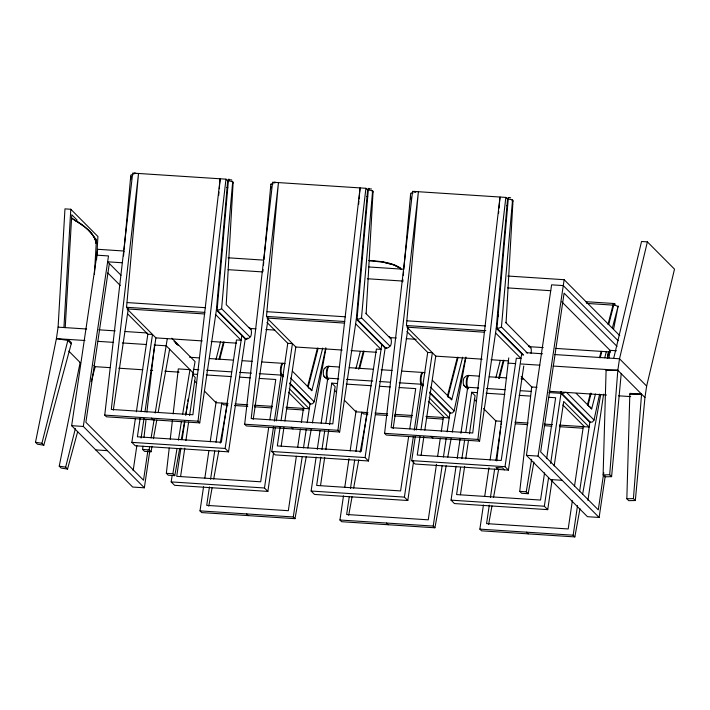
<?xml version="1.0" encoding="UTF-8"?>
<svg xmlns="http://www.w3.org/2000/svg" width="710" height="710" viewBox="0 0 710 710"><rect width="100%" height="100%" fill="white"/><g stroke="black" fill="none" stroke-linecap="round" stroke-linejoin="round"><path stroke-width="1.06" d="M621.215 373.682L611.594 476.659L605.009 476.809L603.109 474.901L606.118 369.502M635.326 500.523L628.74 500.665L626.841 498.757L629.85 393.367L641.556 394.13L633.427 498.615L635.326 500.523L644.946 397.538L646.641 386.054L674.5 269.143L647.378 241.87L641.547 241.489L613.688 358.399M221.6 308.699L250.097 337.081A4.047 1.234 -86.3 0 0 251.296 334.197A4.047 1.234 -86.3 0 0 251.154 329.955L226.206 304.608L233.102 182.931C233.847 181.485 231.167 181.574 232.667 181.938L221.6 308.699L219.257 309.862L216.399 309.995L199.723 422.885L106.438 416.805L104.743 415.101L132.69 173.089L225.975 179.168L227.67 180.873L228.815 180.952A4.1 1.278 9.8 0 1 232.037 181.662M361.523 317.823L390.03 346.205A4.047 1.234 -86.3 0 0 391.228 343.32A4.047 1.234 -86.3 0 0 391.077 339.078L366.138 313.731L373.034 192.055C373.779 190.582 371.099 190.697 372.599 191.061L361.523 317.823L359.189 318.985L356.322 319.118L339.655 432.008L246.37 425.929L244.675 424.225L272.622 182.213L365.907 188.292L367.602 189.996L368.747 190.067A4.1 1.278 9.8 0 1 371.969 190.786M531 353.305A4.047 1.234 -86.3 0 0 531.009 348.202L506.07 322.855L512.966 201.178C513.712 199.705 511.031 199.812 512.531 200.184L501.455 326.946L499.112 328.109L496.254 328.242L479.587 441.132L386.293 435.044L384.598 433.34L412.554 191.336L505.839 197.415L507.535 199.119L508.671 199.19A4.1 1.278 9.8 0 1 511.901 199.909M618.197 306.773L618.197 306.773A4.1 0.737 7.1 0 1 617.94 306.835M43.816 445.197L41.917 443.288L68.098 339.407L71.488 342.815L43.816 445.197L37.399 444.194L35.5 442.294L56.401 338.643L58.096 327.15L64.965 208.873L70.796 209.255L97.918 236.519L96.569 259.736M63.927 327.532L70.796 209.255M65.213 327.674L71.772 214.748L77.168 220.18M94.43 274.193L96.445 239.554L94.128 237.229M130.835 179.595L131.022 176.275M270.758 188.718L270.883 186.508M410.628 198.942L410.753 196.732M611.594 476.659L609.695 474.75L617.824 370.265L619.519 358.781L647.378 241.87M123.54 255.928L123.922 251.535M124.117 249.343L130.826 175.059A4.1 1.278 9.8 0 1 133.24 174.713M113.298 410.211L128.244 308.992L126.549 307.288L138.521 173.471L111.275 409.43L192.898 414.746L220.153 178.796L219.284 188.727M218.707 195.348L218.991 192.037M262.895 271.637L263.09 269.445M263.472 265.052L263.756 261.759M263.951 259.558L270.865 184.307M253.23 419.335L268.176 318.115L266.481 316.411L278.453 182.594L251.198 418.554L332.83 423.87L360.077 187.91L359.118 198.951M358.63 204.471L358.923 201.161M402.73 281.861L402.916 279.66M403.307 275.276L403.591 271.974M403.883 268.682L410.673 193.306A4.1 1.278 9.8 0 1 413.105 192.96M393.154 428.458L408.108 327.239L406.413 325.535L418.385 191.718L391.13 427.677L472.753 432.993L500.009 197.034L499.041 208.074M498.562 213.595L498.757 211.385M497.923 316.775L498.109 314.583M152.029 446.324L151.035 451.773L144.512 451.347L142.612 449.439L142.994 446.146M143.997 437.351L146.012 419.77M146.899 412.075L154.585 345.042M179.71 448.356L174.766 475.638L168.243 475.212L166.344 473.304L169.237 448.028M170.249 439.233L172.388 420.551M173.151 413.957L178.308 368.898L189.969 369.661L182.665 414.108M496.769 460.914L508.75 357.884M533.902 462.059L528.169 493.707L521.637 493.281L519.738 491.373L531.71 386.968L537.009 387.314M199.723 422.885L198.028 421.181L225.975 179.168M339.655 432.008L337.96 430.304L365.907 188.292M479.587 441.132L477.892 439.428L505.839 197.415M71.417 217.526A4.42 3.701 -60.8 0 1 71.524 217.961L75.127 220.517A190.617 52.096 3.3 0 1 84.259 226.641L88.972 230.794A190.617 52.096 3.3 0 1 96.223 243.326L96.196 242.749A4.42 4.233 -13 0 0 96.054 242.296M149.677 451.737L144.343 487.805L132.681 487.042L71.657 425.689L97.705 249.299L124.232 251.029M144.343 487.805L83.318 426.453L108.497 255.937L96.844 255.174M109.331 263.525L85.883 422.272L143.518 480.226L147.884 450.664M229.206 180.056A3.142 0.959 -86.3 0 0 227.67 180.873L216.399 309.995L245.216 338.963L228.54 451.853L135.255 445.773L131.865 442.365L135.415 418.323M136.382 411.764L147.84 334.179L127.809 314.042M140.127 418.288L137.394 436.792L221.351 442.268L236.465 339.957L241.125 340.259L215.698 314.699M141.095 411.756L152.508 334.481L147.84 334.179M133.152 470.703L136.87 445.525M141.112 438.026L144.006 418.43M144.964 411.898L155.898 337.889L127.081 308.921L204.764 313.98M167.32 338.492L155.197 413.007M273.519 453.149L267.865 491.4L174.58 485.312L171.19 481.904L172.166 475.327M180.899 448.037L176.728 476.33L260.685 481.806L268.717 427.385M182.186 439.321L184.76 421.909M185.727 415.377L187.493 403.404M187.813 401.23L188.132 399.055M185.843 414.533L195.055 361.585L171.811 338.208M180.597 476.472L184.777 448.179M185.905 440.555L188.629 422.051M189.597 415.527L195.223 377.427L192.508 374.702M306.258 456.681L294.987 518.664L201.702 512.584L200.007 510.88L203.566 486.767M204.862 477.999L208.909 450.593M210.204 441.824L216.195 401.274M209.441 486.874L206.708 505.378L288.331 510.703L296.372 456.281M210.568 479.259L214.739 450.957M216.026 442.25L221.813 403.067L223.508 404.771L227.919 405.064M228.54 451.853L225.15 448.445L241.826 335.555M269.844 419.77L275.791 379.495L259.221 378.412M267.865 491.4L264.475 487.992L273.545 426.612M274.353 421.128L281.151 375.093A6.23 1.89 -86.3 0 1 280.592 367.789A6.23 1.89 -86.3 0 1 282.882 363.334M368.801 188.496A3.142 0.959 -86.3 0 0 367.602 189.996L356.322 319.118L385.139 348.086L368.472 460.976L275.187 454.897L271.797 451.489L275.347 427.447M276.314 420.888L287.772 343.303L266.969 322.384M280.06 427.411L277.326 445.915L361.283 451.391L376.389 349.08L381.057 349.382L355.63 323.822M281.027 420.879L292.431 343.605L287.772 343.303M281.195 446.058L283.929 427.553M284.896 421.021L295.821 347.012L267.776 318.817M297.659 447.575L300.383 429.071M301.351 422.539L303.436 408.392M294.987 518.664L293.292 516.96L302.194 456.681M303.489 447.912L306.241 429.275M307.217 422.698L309.968 404.07L289.715 383.711M413.611 461.18L407.797 500.514L314.512 494.435L311.122 491.027L316.136 457.054M317.272 449.377L320.024 430.748M321.16 423.071L327.789 378.137A6.23 1.89 -86.3 0 1 327.239 370.824A6.23 1.89 -86.3 0 1 329.529 366.378M320.831 457.151L316.651 485.454L400.609 490.929L408.649 436.508M321.958 449.536L324.692 431.032M325.819 423.417L331.765 383.143L337.286 383.506M320.529 485.596L324.701 457.302M325.828 449.678L328.721 430.091M329.529 424.651L335.155 386.551L331.765 383.143M446.191 465.804L434.919 527.787L341.634 521.708L339.939 520.004L343.498 495.891M344.794 487.122L349 458.624M350.136 450.948L356.127 410.398M349.205 497.089L346.64 514.501L428.263 519.827L436.464 464.313M350.491 488.382L354.672 460.08M355.958 451.374L361.745 412.19L363.44 413.894L367.851 414.187M368.472 460.976L365.082 457.568L381.749 344.678M409.776 428.884L415.723 388.618L399.153 387.536M407.797 500.514L404.407 497.106L413.309 436.827M414.285 430.251L421.074 384.216A6.23 1.89 -86.3 0 1 420.524 376.904A6.23 1.89 -86.3 0 1 422.814 372.457M523.776 365.978L508.404 470.1L415.11 464.021L411.72 460.612L415.27 436.57M416.246 430.011L427.704 352.426L406.892 331.508M419.992 436.535L417.258 455.039L501.216 460.506L516.321 358.204L520.989 358.506L495.562 332.946M420.95 430.003L432.363 352.728L427.704 352.426M421.128 455.181L423.861 436.677M424.828 430.145L435.754 356.136L407.709 327.94M437.582 456.699L440.315 438.194M441.283 431.662L443.368 417.515M434.919 527.787L433.224 526.083L442.126 465.804M443.422 457.036L446.173 438.398M447.14 431.822L449.892 413.193L429.648 392.834M552.087 480.137L547.729 509.638L454.444 503.559L451.054 500.151L456.068 466.177M457.204 458.5L460.115 438.771M460.923 433.295L467.721 387.261A6.23 1.89 -86.3 0 1 467.162 379.948A6.23 1.89 -86.3 0 1 469.461 375.501M460.604 467.366L456.583 494.577L540.541 500.053L544.561 472.842M461.891 458.66L464.615 440.156M465.742 432.541L471.688 392.266L477.218 392.63M460.453 494.719L464.633 466.417M465.76 458.802L468.493 440.298M469.452 433.766L475.079 395.674L471.688 392.266M579.99 508.635L574.851 536.911L481.566 530.832L479.871 529.128L483.43 505.014M484.726 496.246L488.933 467.748M490.069 460.071L495.891 420.613M489.297 505.121L486.563 523.625L568.195 528.95L572.366 500.648M490.424 497.506L494.604 469.203M495.891 460.497L500.869 426.754M501.189 424.58L501.677 421.314M508.404 470.1L505.014 466.692L521.681 353.802M605.248 475.922L599.116 517.457L587.454 516.694L526.429 455.341L551.608 284.825L563.27 285.589L618.117 340.729M599.116 517.457L538.091 456.104L564.139 279.704L507.774 276.03M546.647 458.687L555.646 397.742L549.016 397.307M547.729 509.638L544.339 506.23L548.546 477.732M550.649 463.488L561.006 393.34A6.23 1.89 -86.3 0 1 560.438 391.521M554.182 465.929L563.704 401.452L589.131 427.021L559.303 425.077M574.461 486.501L583.3 426.639M574.851 536.911L573.156 535.207L577.523 505.609M579.626 491.364L589.824 422.317L561.006 393.34M587.924 500.355L603.606 394.148M608.94 358.017L610.076 350.358L616.431 350.767M603.784 472.647L598.29 509.869L540.656 451.924L564.095 293.168L617.061 346.418M151.035 451.773L149.135 449.865L149.677 446.617M151.097 437.946L154.123 419.512M174.766 475.638L172.867 473.73L176.968 448.8M178.396 440.12L181.423 421.696M528.169 493.707L526.27 491.799L531.612 459.272M153.413 438.682L156.777 420.134M158.161 412.492L169.628 349.214M181.298 439.632L184.662 421.083M208.767 506.168L212.13 487.699M213.701 479.01L218.84 450.77M220.224 443.173L227.324 404.07M307.838 447.974L311.202 429.488M312.382 422.965L325.828 349.018M348.699 515.291L352.053 496.822M353.633 488.134L358.772 459.894M360.147 452.297L367.256 413.193M447.77 457.098L451.125 438.611M452.314 432.088L465.955 357.05M488.631 524.415L491.986 505.946M493.565 497.257L498.695 469.017M582.555 494.497L600.74 394.449M607.467 357.476L608.452 352.036M77.656 431.707L67.548 469.053L61.131 468.059L59.232 466.15L80.132 362.499M309.968 404.07L312.631 403.741L314.175 401.78L325.792 347.767M449.892 413.193L452.563 412.865L454.107 410.904L465.494 357.973M589.824 422.317L592.495 421.988L594.039 420.027L599.613 394.094M607.281 358.452L608.674 351.974M613.555 329.289L618.188 305.966L612.393 327.931M67.548 469.053L65.648 467.144L75.375 428.574M216 359.508L220.632 341.395M219.044 359.171L223.446 341.98M219.754 359.216L224.156 342.025M307.545 386.781L317.441 348.104M308.255 386.826L318.151 348.157M292.476 371.232L311.805 390.669L322.713 348.051M355.923 368.632L360.289 351.583M358.701 369.36L363.378 351.104M359.686 368.339L364.088 351.148M447.477 395.896L457.373 357.228M447.904 397.023L458.083 357.281M432.408 380.356L451.737 399.792L462.645 357.165M495.855 377.747L500.222 360.707M498.633 378.483L503.301 360.227M499.343 378.536L504.011 360.272M587.401 405.019L590.427 393.207M599.497 357.76L601.148 351.317M608.017 324.461L612.97 305.131A3.142 0.959 -86.3 0 1 614.496 304.306M588.111 405.073L591.137 393.251M600.207 357.805L601.858 351.361M608.727 324.505L613.68 305.176A3.142 0.959 -86.3 0 1 615.206 304.35M576.201 393.367L591.67 408.907L595.486 393.997M604.751 357.769L606.393 351.379M91.226 381.563L95.22 366.671L93.871 365.313M249.831 337.081L249.68 337.321A4.118 3.896 -65.1 0 1 246.352 339.043L245.216 338.963A6.23 1.89 -86.3 0 0 246.104 338.608M389.763 346.205L389.612 346.445A4.118 3.896 -65.1 0 1 386.284 348.166L385.139 348.086A6.23 1.89 -86.3 0 0 386.036 347.731M464.837 377.383L464.988 377.143A4.118 3.896 -65.1 0 1 468.316 375.421L479.339 376.14M324.914 368.259L324.639 368.268A4.047 1.234 -86.3 0 0 323.44 371.144A4.047 1.234 -86.3 0 0 323.591 375.386L323.866 376.087A4.118 3.603 -31.5 0 0 326.644 378.066L338.768 378.856M606.056 370.54L617.824 370.265L644.946 397.538M629.788 394.396L641.556 394.13M603.109 474.901L609.695 474.75M626.841 498.757L633.427 498.615M369.005 260.41C379.673 261.315 391.254 262.079 400.476 268.016L401.221 269.516M369.2 260.57L371.117 260.632M369.191 260.659L383.356 262.256M262.034 361.976L284.027 363.405A4.118 3.896 -65.1 0 1 285.065 363.689M401.966 371.099L423.959 372.528A4.118 3.896 -65.1 0 1 424.997 372.812M228.132 257.801L263.499 260.108M368.508 266.951L403.875 269.259M121.996 262.753L107.636 261.821L121.011 275.267M228.079 269.667L262.336 271.903M367.31 278.746L402.668 281.053M507.65 287.896L550.747 290.709M585.422 301.652L613.964 303.507M586.629 303.41L614.115 305.193A4.127 2.139 14.9 0 1 617.673 306.48L617.842 306.622M127.241 302.584L205.563 307.696M267.173 311.708L345.486 316.811M407.105 320.831L485.418 325.934M126.549 307.288L204.862 312.4M266.481 316.411L344.794 321.515M406.413 325.535L485.826 330.709M267.004 318.044L344.687 323.103M406.936 327.168L484.619 332.227M250.426 328.499L255.955 328.863M265.895 329.511L274.734 330.088M389.657 337.578L396.286 338.013M406.235 338.661L416.184 339.309M528.888 346.658L543.256 347.589M555.415 348.388L610.662 351.991M526.154 352.692L542.626 353.766M554.714 354.556L619.519 358.781L646.641 386.054M58.096 327.15L86.655 329.014M98.734 329.804L115.215 330.878M125.102 331.526L147.068 332.954M155.898 337.889L202.297 340.915M211.127 341.492L236.536 343.152M295.821 347.012L342.22 350.039M351.059 350.616L376.469 352.275M435.754 356.136L482.152 359.162M490.992 359.739L508.662 360.893M507.978 363.112L515.664 363.609M521.158 363.964L539.831 365.188M553.01 366.04L617.824 370.265M84.96 340.498L56.401 338.643L67.858 340.418L71.248 343.835M98.14 341.359L113.52 342.362M122.306 342.939L146.473 344.51M154.159 345.016L166.238 345.805L193.36 373.07M189.597 357.254L199.474 357.902M209.352 358.541L233.501 360.121M242.279 360.689L252.156 361.337M326.786 366.626A4.118 3.896 -65.1 0 1 328.384 366.298L339.407 367.026M349.284 367.665L373.424 369.236M381.11 369.741L392.089 370.451M489.217 376.788L506.771 377.933M521.042 378.865L523.234 379.007M549.38 391.308L606.5 395.035M618.579 395.816L630.666 396.606M193.351 369.369L198.835 369.733M206.521 370.23L231.762 371.88M239.447 372.377L251.517 373.167M259.203 373.664L282.287 375.173A4.118 3.603 -31.5 0 0 283.388 375.049M346.453 379.353L372.786 381.075M379.371 381.501L390.349 382.22M399.127 382.788L422.219 384.296A4.118 3.603 -31.5 0 0 423.32 384.172M478.7 387.971L466.577 387.19A4.118 3.603 -31.5 0 1 463.79 385.211L463.523 384.509A4.047 1.234 -86.3 0 1 463.373 380.267A4.047 1.234 -86.3 0 1 464.571 377.383M486.377 388.476L505.032 389.692M520.403 390.695L531.373 391.405M548.936 392.55L562.151 393.42A4.118 3.603 -31.5 0 0 565.24 392.248M94.501 366.626L109.881 367.629M118.668 368.197L142.834 369.777M150.52 370.274L152.721 370.416M164.8 371.206L179.08 372.138M192.934 374.09L197.353 374.383M206.193 374.96L231.602 376.611M239.332 377.116L250.381 377.835M346.125 384.083L371.534 385.734M379.264 386.24L390.314 386.959M486.048 393.207L504.837 394.432M519.196 395.363L530.237 396.082M228.017 403.475L215.982 402.694L204.427 391.068M235.054 403.937L247.71 404.762M254.278 405.188L272.551 406.377M286.006 407.256L309.267 408.774L289.236 388.627M367.949 412.599L355.914 411.818L344.359 400.192M374.978 413.06L387.642 413.886M394.84 414.347L412.483 415.501M425.938 416.38L449.199 417.897L429.168 397.751M501.313 421.296L495.846 420.932L483.519 408.543M514.91 422.175L528.151 423.045M543.984 424.074L552.416 424.624M234.54 405.499L247.781 406.36M254.393 406.786L272.045 407.939M286.387 408.871L304.031 410.025M375.572 414.693L387.704 415.483M394.325 415.909L411.977 417.063M426.311 417.995L442.862 419.077M515.504 423.808L527.636 424.607M544.179 425.68L551.901 426.186M559.622 426.692L582.786 428.201M104.743 415.101L198.028 421.181M244.675 424.225L337.96 430.304M384.598 433.34L477.892 439.428M71.657 425.689L83.318 426.453M526.429 455.341L538.091 456.104M131.865 442.365L225.15 448.445M271.797 451.489L365.082 457.568M411.72 460.612L505.014 466.692M142.612 449.439L149.135 449.865M95.735 449.892L107.396 450.655M550.498 479.543L562.16 480.297M519.738 491.373L526.27 491.799M166.344 473.304L172.867 473.73M171.19 481.904L264.475 487.992M311.122 491.027L404.407 497.106M451.054 500.151L544.339 506.23M200.007 510.88L293.292 516.96M339.939 520.004L433.224 526.083M479.871 529.128L573.156 535.207M512.176 201.054L512.966 201.178M372.253 191.931L373.034 192.055M232.631 182.843L233.102 182.931M35.5 442.294L41.917 443.288M59.232 466.15L65.648 467.144M448.338 397.041L450.415 398.008L451.737 399.792M308.406 387.917L310.483 388.885L311.805 390.669M383.373 262.159L393.899 264.848L399.881 267.972M384.305 262.46L393.89 264.936L399.872 268.069M510.197 197.673L510.712 197.85M588.812 406.28L589.344 406.484M370.78 188.727L371.445 189.082M230.856 179.603L231.939 180.269M589.859 406.768L591.67 408.907M564.139 279.704L619.759 335.626M561.788 301.803L610.218 350.509M501.455 326.946L527.397 353.03M566.562 392.408L594.039 420.027M523.447 354.911L496.964 328.286L508.245 199.164A3.142 0.959 -86.3 0 1 509.434 197.664M590.534 422.361L561.716 393.384A6.23 1.89 -86.3 0 1 561.148 391.565M523.039 355.169L496.254 328.242L507.535 199.119A3.142 0.959 -86.3 0 1 508.724 197.62M562.888 405.019L584.463 426.71M521.149 376.353L532.003 387.261M468.573 388.778L467.011 387.216A6.23 1.89 -86.3 0 1 466.452 379.903A6.23 1.89 -86.3 0 1 468.751 375.457M463.719 384.98L467.535 388.814M474.271 399.242L476.579 401.567M430.446 387.119L454.107 410.904M423.346 385.832L421.784 384.261A6.23 1.89 -86.3 0 1 421.234 376.957A6.23 1.89 -86.3 0 1 423.524 372.502M429.577 392.097L450.601 413.238M421.074 384.216L422.636 385.787M504.437 469.842L502.538 467.934L496.006 467.508L497.905 469.416M428.352 401.319L444.54 417.595M431.245 436.384L432.94 438.088M526.509 532.163L528.204 533.867M328.641 379.655L327.079 378.093A6.23 1.89 -86.3 0 1 326.529 370.78A6.23 1.89 -86.3 0 1 328.819 366.333M323.787 375.856L327.603 379.699M334.339 390.118L336.655 392.444M290.523 377.995L314.175 401.78M283.414 376.708L281.861 375.146A6.23 1.89 -86.3 0 1 281.302 367.833A6.23 1.89 -86.3 0 1 283.592 363.387M289.644 382.974L310.678 404.114M281.151 375.093L282.704 376.664M288.429 392.204L304.608 408.472M291.313 427.26L293.008 428.964M386.577 523.039L388.272 524.743M107.796 272.942L120.256 285.473M194.407 381.004L196.723 383.32M151.39 418.137L153.085 419.841M246.654 513.916L248.349 515.62M68.799 351.104L80.416 362.792M505.875 322.296L506.07 322.855M365.952 313.172L366.138 313.731M530.814 347.731L530.734 347.501A4.118 3.603 -31.5 0 0 528.48 345.619M390.882 338.608L390.802 338.377A4.118 3.603 -31.5 0 0 388.548 336.496M250.949 329.484L250.879 329.254A4.118 3.603 -31.5 0 0 248.615 327.372M75.127 220.517A190.537 52.07 3.3 0 1 84.259 226.641M88.972 230.794A190.537 52.07 3.3 0 1 96.223 243.317M174.083 341.439A188.319 57.297 -86.3 0 1 178.219 345.592M175.45 342.868A188.762 57.43 -86.3 0 1 176.826 344.323M71.586 218.281A190.582 52.078 3.3 0 1 96.258 243.086M325.056 368.02A4.118 3.896 -65.1 0 1 326.289 366.884M247.24 337.995A6.23 1.89 -86.3 0 1 245.917 339.007L217.1 310.039L228.38 180.926A3.142 0.959 -86.3 0 1 229.916 180.1M134.731 173.746A3.142 0.959 -86.3 0 1 135.77 173.568M134.021 173.701A3.142 0.959 -86.3 0 1 135.06 173.515M386.737 347.776A6.23 1.89 -86.3 0 1 385.849 348.131L357.032 319.163L368.312 190.049A3.142 0.959 -86.3 0 1 369.839 189.224M274.663 182.869A3.142 0.959 -86.3 0 1 275.693 182.692M273.954 182.825A3.142 0.959 -86.3 0 1 274.983 182.639M270.758 184.183A4.1 1.278 9.8 0 1 273.173 183.837M414.596 191.993A3.142 0.959 -86.3 0 1 415.776 192.224M413.886 191.948A3.142 0.959 -86.3 0 1 415.066 192.17M227.688 187.467L227.102 187.44L227.688 187.467M367.62 196.59L367.034 196.555L367.62 196.59M507.543 205.714L506.958 205.678L507.543 205.714"/></g></svg>
